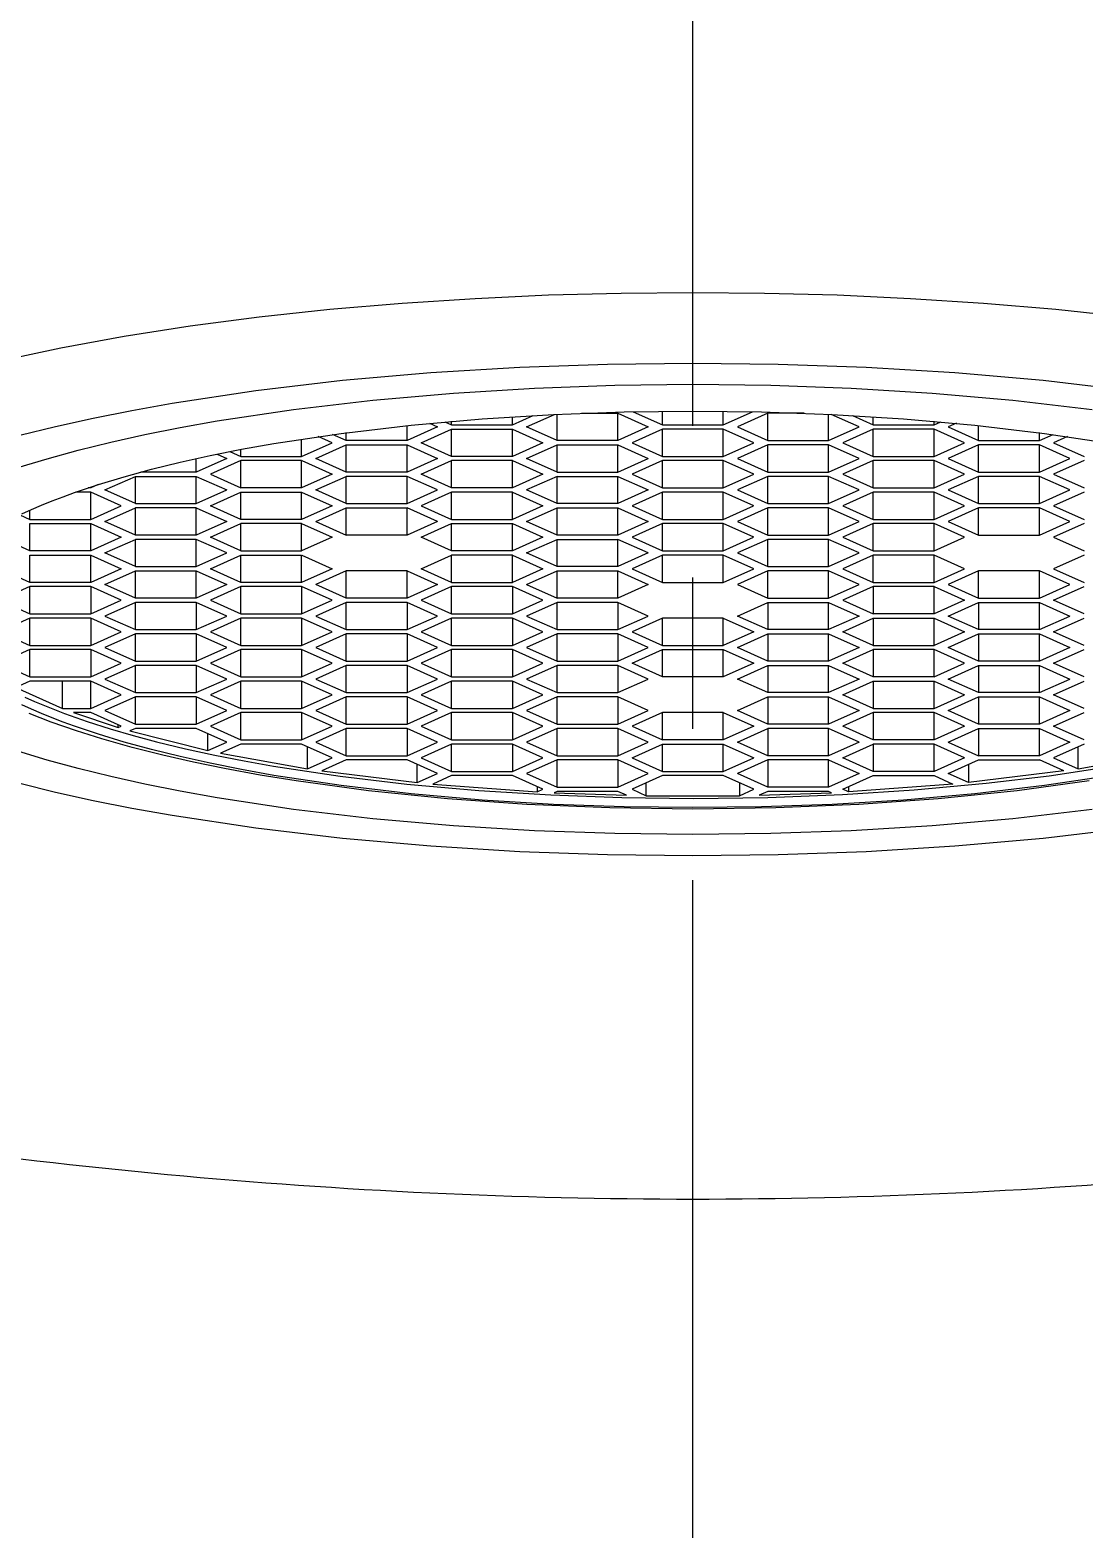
# Model space of a CAD drawing. Extents: x 12427 to 13021, y -5816 to -5396.
# Drawn here: x 12797.45 to 12809.63, y -5604.67 to -5587.35 of the extents above; entities that cross this region are included whole.
import ezdxf

# ---------------------------------------------------------------- set-up
doc = ezdxf.new("R2010")
doc.units = 0
doc.header["$LTSCALE"] = 7
doc.header["$MEASUREMENT"] = 0
doc.linetypes.add('CENTER', pattern=[2, 1.25, -0.25, 0.25, -0.25])
doc.layers.get('0').update_dxf_attribs({"color": 2, "linetype": 'CONTINUOUS'})
for name, color, linetype in [('CL', 1, 'CENTER'), ('Make2D 표시선', 7, 'CONTINUOUS'), ('Make2D 표시선 - Tangent', 7, 'CONTINUOUS')]:
    doc.layers.add(name, color=color, linetype=linetype)

msp = doc.modelspace()

# ---------------------------------------------------------------- linework, layer by layer
at = {"color": 2}
for p, q in [((12802.062, -5591.896), (12802.155, -5591.938)), ((12802.242, -5591.879), (12802.319, -5591.914)), ((12802.319, -5591.914), (12802.319, -5591.873)), ((12803.022, -5591.914), (12803.261, -5591.806)), ((12803.022, -5591.914), (12803.022, -5591.821)), ((12803.185, -5591.938), (12803.507, -5591.794)), ((12803.537, -5592.096), (12803.537, -5591.792)), ((12803.82, -5591.78), (12804.24, -5591.78)), ((12804.24, -5592.096), (12804.24, -5591.781)), ((12804.241, -5591.78), (12804.592, -5591.938)), ((12804.419, -5591.763), (12804.755, -5591.914)), ((12804.755, -5591.914), (12804.755, -5591.758)), ((12805.459, -5591.914), (12805.459, -5591.758)), ((12805.459, -5591.914), (12805.795, -5591.763)), ((12805.974, -5591.78), (12805.622, -5591.938)), ((12806.394, -5591.78), (12805.974, -5591.78)), ((12805.974, -5592.096), (12805.974, -5591.781)), ((12806.677, -5592.096), (12806.677, -5591.792)), ((12807.029, -5591.938), (12806.707, -5591.794)), ((12806.953, -5591.806), (12807.192, -5591.914)), ((12807.192, -5591.914), (12807.192, -5591.821)), ((12807.896, -5591.914), (12807.896, -5591.873)), ((12807.896, -5591.914), (12807.972, -5591.879)), ((12808.153, -5591.896), (12808.059, -5591.938)), ((12800.585, -5592.278), (12800.585, -5592.078)), ((12800.937, -5592.12), (12800.778, -5592.049)), ((12801.1, -5592.096), (12800.943, -5592.025)), ((12801.1, -5592.096), (12801.1, -5592.004)), ((12801.804, -5592.096), (12801.804, -5591.922)), ((12802.155, -5591.938), (12801.804, -5592.096)), ((12801.967, -5592.12), (12802.319, -5591.963)), ((12802.319, -5591.914), (12803.022, -5591.914)), ((12802.319, -5591.962), (12803.022, -5591.962)), ((12802.319, -5592.278), (12802.319, -5591.963)), ((12803.022, -5591.962), (12803.374, -5592.12)), ((12803.022, -5592.278), (12803.022, -5591.962)), ((12803.537, -5592.096), (12803.185, -5591.938)), ((12804.592, -5591.938), (12804.24, -5592.096)), ((12804.755, -5591.963), (12804.404, -5592.12)), ((12804.755, -5591.914), (12805.459, -5591.914)), ((12805.459, -5591.962), (12804.755, -5591.962)), ((12804.755, -5592.278), (12804.755, -5591.963)), ((12805.811, -5592.12), (12805.459, -5591.962)), ((12805.459, -5592.278), (12805.459, -5591.962)), ((12805.622, -5591.938), (12805.974, -5592.096)), ((12806.677, -5592.096), (12807.029, -5591.938)), ((12807.192, -5591.962), (12806.84, -5592.12)), ((12807.192, -5591.914), (12807.896, -5591.914)), ((12807.192, -5592.278), (12807.192, -5591.962)), ((12807.896, -5591.962), (12807.192, -5591.962)), ((12808.247, -5592.12), (12807.896, -5591.963)), ((12807.896, -5592.278), (12807.896, -5591.963)), ((12808.059, -5591.938), (12808.41, -5592.096)), ((12808.41, -5592.096), (12808.41, -5591.922)), ((12809.114, -5592.096), (12809.114, -5592.004)), ((12809.114, -5592.096), (12809.271, -5592.025)), ((12809.436, -5592.049), (12809.277, -5592.12)), ((12799.607, -5592.252), (12799.719, -5592.302)), ((12799.757, -5592.222), (12799.882, -5592.278)), ((12799.882, -5592.278), (12799.882, -5592.198)), ((12800.585, -5592.278), (12800.937, -5592.12)), ((12800.749, -5592.302), (12801.1, -5592.145)), ((12801.804, -5592.096), (12801.1, -5592.096)), ((12801.1, -5592.144), (12801.804, -5592.144)), ((12801.1, -5592.46), (12801.1, -5592.145)), ((12801.804, -5592.144), (12802.155, -5592.302)), ((12801.804, -5592.46), (12801.804, -5592.144)), ((12802.319, -5592.278), (12801.967, -5592.12)), ((12803.374, -5592.12), (12803.022, -5592.278)), ((12803.185, -5592.302), (12803.537, -5592.145)), ((12804.24, -5592.096), (12803.537, -5592.096)), ((12803.537, -5592.144), (12804.24, -5592.144)), ((12803.537, -5592.46), (12803.537, -5592.145)), ((12804.24, -5592.144), (12804.592, -5592.302)), ((12804.24, -5592.46), (12804.24, -5592.144)), ((12804.404, -5592.12), (12804.755, -5592.278)), ((12805.459, -5592.278), (12805.811, -5592.12)), ((12805.974, -5592.144), (12805.622, -5592.302)), ((12805.974, -5592.096), (12806.677, -5592.096)), ((12805.974, -5592.46), (12805.974, -5592.144)), ((12806.677, -5592.144), (12805.974, -5592.144)), ((12806.677, -5592.46), (12806.677, -5592.144)), ((12807.029, -5592.302), (12806.677, -5592.144)), ((12806.84, -5592.12), (12807.192, -5592.278)), ((12807.896, -5592.278), (12808.247, -5592.12)), ((12808.41, -5592.144), (12808.059, -5592.302)), ((12808.41, -5592.096), (12809.114, -5592.096)), ((12809.114, -5592.144), (12808.41, -5592.144)), ((12808.41, -5592.46), (12808.41, -5592.144)), ((12809.466, -5592.302), (12809.114, -5592.144)), ((12809.114, -5592.46), (12809.114, -5592.144)), ((12809.277, -5592.12), (12809.629, -5592.278)), ((12799.719, -5592.302), (12799.367, -5592.46)), ((12799.367, -5592.46), (12799.367, -5592.303)), ((12799.882, -5592.327), (12799.53, -5592.484)), ((12799.882, -5592.278), (12800.585, -5592.278)), ((12800.585, -5592.327), (12799.882, -5592.327)), ((12799.882, -5592.642), (12799.882, -5592.327)), ((12800.585, -5592.642), (12800.585, -5592.327)), ((12800.586, -5592.327), (12800.937, -5592.484)), ((12801.1, -5592.46), (12800.749, -5592.302)), ((12802.155, -5592.302), (12801.804, -5592.46)), ((12801.967, -5592.484), (12802.319, -5592.327)), ((12803.022, -5592.278), (12802.319, -5592.278)), ((12802.319, -5592.642), (12802.319, -5592.327)), ((12803.022, -5592.327), (12802.319, -5592.327)), ((12803.022, -5592.327), (12803.374, -5592.484)), ((12803.022, -5592.642), (12803.022, -5592.327)), ((12803.537, -5592.46), (12803.185, -5592.302)), ((12804.24, -5592.46), (12804.592, -5592.302)), ((12804.755, -5592.327), (12804.404, -5592.484)), ((12804.755, -5592.278), (12805.459, -5592.278)), ((12805.459, -5592.327), (12804.755, -5592.327)), ((12804.755, -5592.642), (12804.755, -5592.327)), ((12805.811, -5592.484), (12805.459, -5592.327)), ((12805.459, -5592.642), (12805.459, -5592.327)), ((12805.622, -5592.302), (12805.974, -5592.46)), ((12806.677, -5592.46), (12807.029, -5592.302)), ((12807.192, -5592.327), (12806.84, -5592.484)), ((12807.192, -5592.278), (12807.896, -5592.278)), ((12807.192, -5592.642), (12807.192, -5592.327)), ((12807.896, -5592.327), (12807.192, -5592.327)), ((12808.247, -5592.484), (12807.896, -5592.327)), ((12807.896, -5592.642), (12807.896, -5592.327)), ((12808.059, -5592.302), (12808.41, -5592.46)), ((12809.114, -5592.46), (12809.465, -5592.302)), ((12809.629, -5592.327), (12809.277, -5592.484)), ((12798.312, -5592.666), (12798.664, -5592.509)), ((12798.664, -5592.824), (12798.664, -5592.509)), ((12798.664, -5592.509), (12799.367, -5592.509)), ((12799.367, -5592.46), (12798.725, -5592.46)), ((12799.367, -5592.509), (12799.719, -5592.666)), ((12799.367, -5592.824), (12799.367, -5592.509)), ((12799.53, -5592.484), (12799.882, -5592.642)), ((12800.937, -5592.484), (12800.585, -5592.642)), ((12800.749, -5592.666), (12801.1, -5592.509)), ((12801.804, -5592.46), (12801.1, -5592.46)), ((12801.804, -5592.509), (12801.1, -5592.509)), ((12801.1, -5592.824), (12801.1, -5592.509)), ((12802.155, -5592.666), (12801.804, -5592.509)), ((12801.804, -5592.824), (12801.804, -5592.509)), ((12802.319, -5592.642), (12801.967, -5592.484)), ((12803.374, -5592.484), (12803.022, -5592.642)), ((12803.537, -5592.509), (12803.185, -5592.666)), ((12803.537, -5592.46), (12804.24, -5592.46)), ((12803.537, -5592.509), (12804.24, -5592.509)), ((12803.537, -5592.824), (12803.537, -5592.509)), ((12804.24, -5592.824), (12804.24, -5592.509)), ((12804.241, -5592.509), (12804.592, -5592.666)), ((12804.404, -5592.484), (12804.755, -5592.642)), ((12805.459, -5592.642), (12805.811, -5592.484)), ((12805.974, -5592.509), (12805.622, -5592.666)), ((12805.974, -5592.46), (12806.677, -5592.46)), ((12805.974, -5592.824), (12805.974, -5592.509)), ((12806.677, -5592.509), (12805.974, -5592.509)), ((12806.677, -5592.824), (12806.677, -5592.509)), ((12807.029, -5592.666), (12806.677, -5592.509)), ((12806.84, -5592.484), (12807.192, -5592.642)), ((12807.896, -5592.642), (12808.247, -5592.484)), ((12808.41, -5592.509), (12808.059, -5592.666)), ((12808.41, -5592.46), (12809.114, -5592.46)), ((12809.114, -5592.509), (12808.41, -5592.509)), ((12808.41, -5592.824), (12808.41, -5592.509)), ((12809.466, -5592.666), (12809.114, -5592.509)), ((12809.114, -5592.824), (12809.114, -5592.509)), ((12809.277, -5592.484), (12809.629, -5592.642)), ((12798.149, -5592.691), (12797.975, -5592.691)), ((12798.149, -5592.642), (12798.117, -5592.642)), ((12798.233, -5592.604), (12798.149, -5592.642)), ((12798.149, -5592.642), (12798.149, -5592.631)), ((12798.5, -5592.848), (12798.149, -5592.691)), ((12798.149, -5593.006), (12798.149, -5592.691)), ((12798.664, -5592.824), (12798.312, -5592.666)), ((12799.367, -5592.824), (12799.719, -5592.666)), ((12799.53, -5592.848), (12799.882, -5592.691)), ((12800.585, -5592.642), (12799.882, -5592.642)), ((12799.882, -5592.691), (12800.585, -5592.691)), ((12799.882, -5593.006), (12799.882, -5592.691)), ((12800.585, -5592.691), (12800.937, -5592.848)), ((12800.585, -5593.006), (12800.585, -5592.691)), ((12801.1, -5592.824), (12800.749, -5592.666)), ((12801.804, -5592.824), (12802.155, -5592.666)), ((12802.319, -5592.691), (12801.967, -5592.848)), ((12803.022, -5592.642), (12802.319, -5592.642)), ((12802.319, -5593.006), (12802.319, -5592.691)), ((12803.022, -5592.691), (12802.319, -5592.691)), ((12803.022, -5592.691), (12803.374, -5592.848)), ((12803.022, -5593.006), (12803.022, -5592.691)), ((12803.537, -5592.824), (12803.185, -5592.666)), ((12804.592, -5592.666), (12804.24, -5592.824)), ((12804.755, -5592.691), (12804.404, -5592.848)), ((12804.755, -5592.642), (12805.459, -5592.642)), ((12805.459, -5592.691), (12804.755, -5592.691)), ((12804.755, -5593.006), (12804.755, -5592.691)), ((12805.811, -5592.848), (12805.459, -5592.691)), ((12805.459, -5593.006), (12805.459, -5592.691)), ((12805.622, -5592.666), (12805.974, -5592.824)), ((12806.677, -5592.824), (12807.029, -5592.666)), ((12807.192, -5592.691), (12806.84, -5592.848)), ((12807.192, -5592.642), (12807.896, -5592.642)), ((12807.192, -5593.006), (12807.192, -5592.691)), ((12807.896, -5592.691), (12807.192, -5592.691)), ((12808.247, -5592.848), (12807.896, -5592.691)), ((12807.896, -5593.006), (12807.896, -5592.691)), ((12808.059, -5592.666), (12808.41, -5592.824)), ((12809.114, -5592.824), (12809.465, -5592.666)), ((12809.629, -5592.691), (12809.277, -5592.848)), ((12797.445, -5593.006), (12797.445, -5592.9)), ((12798.149, -5593.006), (12798.5, -5592.848)), ((12798.312, -5593.03), (12798.663, -5592.873)), ((12798.664, -5592.824), (12799.367, -5592.824)), ((12798.664, -5593.188), (12798.664, -5592.873)), ((12799.367, -5592.873), (12798.664, -5592.873)), ((12799.367, -5592.873), (12799.719, -5593.03)), ((12799.367, -5593.188), (12799.367, -5592.873)), ((12799.882, -5593.006), (12799.53, -5592.848)), ((12800.937, -5592.848), (12800.585, -5593.006)), ((12800.749, -5593.03), (12801.1, -5592.873)), ((12801.1, -5592.824), (12801.804, -5592.824)), ((12801.1, -5592.873), (12801.804, -5592.873)), ((12801.1, -5593.188), (12801.1, -5592.873)), ((12802.155, -5593.03), (12801.804, -5592.873)), ((12801.804, -5593.188), (12801.804, -5592.873)), ((12801.967, -5592.848), (12802.319, -5593.006)), ((12803.374, -5592.848), (12803.022, -5593.006)), ((12803.185, -5593.03), (12803.537, -5592.873)), ((12804.24, -5592.824), (12803.537, -5592.824)), ((12803.537, -5592.873), (12804.24, -5592.873)), ((12803.537, -5593.188), (12803.537, -5592.873)), ((12804.24, -5592.873), (12804.592, -5593.03)), ((12804.24, -5593.188), (12804.24, -5592.873)), ((12804.404, -5592.848), (12804.755, -5593.006)), ((12805.459, -5593.006), (12805.81, -5592.848)), ((12805.974, -5592.873), (12805.622, -5593.03)), ((12805.974, -5592.824), (12806.677, -5592.824)), ((12805.974, -5593.188), (12805.974, -5592.873)), ((12806.677, -5592.873), (12805.974, -5592.873)), ((12806.677, -5593.188), (12806.677, -5592.873)), ((12807.029, -5593.03), (12806.677, -5592.873)), ((12806.84, -5592.848), (12807.192, -5593.006)), ((12807.896, -5593.006), (12808.247, -5592.848)), ((12808.41, -5592.873), (12808.059, -5593.03)), ((12808.41, -5592.824), (12809.114, -5592.824)), ((12809.114, -5592.873), (12808.41, -5592.873)), ((12808.41, -5593.188), (12808.41, -5592.873)), ((12809.466, -5593.03), (12809.114, -5592.873)), ((12809.114, -5593.188), (12809.114, -5592.873)), ((12809.277, -5592.848), (12809.629, -5593.006)), ((12797.329, -5592.954), (12797.445, -5593.006)), ((12797.445, -5593.006), (12798.149, -5593.006)), ((12797.445, -5593.055), (12798.149, -5593.055)), ((12797.445, -5593.37), (12797.445, -5593.055)), ((12798.149, -5593.055), (12798.5, -5593.212)), ((12798.149, -5593.37), (12798.149, -5593.055)), ((12798.664, -5593.188), (12798.312, -5593.03)), ((12799.719, -5593.03), (12799.367, -5593.188)), ((12799.53, -5593.212), (12799.882, -5593.055)), ((12800.585, -5593.006), (12799.882, -5593.006)), ((12800.585, -5593.055), (12799.882, -5593.055)), ((12799.882, -5593.37), (12799.882, -5593.055)), ((12800.585, -5593.055), (12800.937, -5593.212)), ((12800.585, -5593.37), (12800.585, -5593.055)), ((12800.749, -5593.03), (12801.1, -5593.188)), ((12802.155, -5593.03), (12801.804, -5593.188)), ((12801.967, -5593.212), (12802.319, -5593.055)), ((12802.319, -5593.006), (12803.022, -5593.006)), ((12802.319, -5593.37), (12802.319, -5593.055)), ((12802.319, -5593.055), (12803.022, -5593.055)), ((12803.022, -5593.055), (12803.374, -5593.212)), ((12803.022, -5593.37), (12803.022, -5593.055)), ((12803.537, -5593.188), (12803.185, -5593.03)), ((12804.592, -5593.03), (12804.24, -5593.188)), ((12804.755, -5593.055), (12804.404, -5593.212)), ((12804.755, -5593.006), (12805.459, -5593.006)), ((12805.459, -5593.055), (12804.755, -5593.055)), ((12804.755, -5593.37), (12804.755, -5593.055)), ((12805.811, -5593.212), (12805.459, -5593.055)), ((12805.459, -5593.37), (12805.459, -5593.055)), ((12805.622, -5593.03), (12805.974, -5593.188)), ((12806.677, -5593.188), (12807.029, -5593.03)), ((12807.192, -5593.055), (12806.84, -5593.212)), ((12807.192, -5593.006), (12807.896, -5593.006)), ((12807.192, -5593.37), (12807.192, -5593.055)), ((12807.896, -5593.055), (12807.192, -5593.055)), ((12808.247, -5593.212), (12807.896, -5593.055)), ((12807.896, -5593.37), (12807.896, -5593.055)), ((12808.059, -5593.03), (12808.41, -5593.188)), ((12809.114, -5593.188), (12809.465, -5593.03)), ((12809.629, -5593.055), (12809.277, -5593.212)), ((12797.445, -5593.37), (12797.094, -5593.212)), ((12798.5, -5593.212), (12798.149, -5593.37)), ((12798.312, -5593.394), (12798.663, -5593.237)), ((12799.367, -5593.188), (12798.664, -5593.188)), ((12798.664, -5593.552), (12798.664, -5593.237)), ((12799.367, -5593.237), (12798.664, -5593.237)), ((12799.719, -5593.394), (12799.367, -5593.237)), ((12799.367, -5593.552), (12799.367, -5593.237)), ((12799.882, -5593.37), (12799.53, -5593.212)), ((12800.937, -5593.212), (12800.585, -5593.37)), ((12801.804, -5593.188), (12801.1, -5593.188)), ((12802.319, -5593.37), (12801.967, -5593.212)), ((12803.374, -5593.212), (12803.022, -5593.37)), ((12803.185, -5593.394), (12803.537, -5593.237)), ((12804.24, -5593.188), (12803.537, -5593.188)), ((12803.537, -5593.237), (12804.24, -5593.237)), ((12803.537, -5593.552), (12803.537, -5593.237)), ((12804.24, -5593.552), (12804.24, -5593.237)), ((12804.592, -5593.394), (12804.241, -5593.237)), ((12804.404, -5593.212), (12804.755, -5593.37)), ((12805.459, -5593.37), (12805.81, -5593.212)), ((12805.974, -5593.237), (12805.622, -5593.394)), ((12805.974, -5593.188), (12806.677, -5593.188)), ((12805.974, -5593.552), (12805.974, -5593.237)), ((12806.677, -5593.237), (12805.974, -5593.237)), ((12806.677, -5593.552), (12806.677, -5593.237)), ((12807.029, -5593.394), (12806.677, -5593.237)), ((12806.841, -5593.212), (12807.192, -5593.37)), ((12807.896, -5593.37), (12808.247, -5593.212)), ((12808.41, -5593.188), (12809.114, -5593.188)), ((12809.277, -5593.212), (12809.629, -5593.37)), ((12798.149, -5593.37), (12797.445, -5593.37)), ((12797.445, -5593.419), (12798.149, -5593.419)), ((12797.445, -5593.734), (12797.445, -5593.419)), ((12798.149, -5593.419), (12798.5, -5593.576)), ((12798.149, -5593.734), (12798.149, -5593.419)), ((12798.664, -5593.552), (12798.312, -5593.394)), ((12799.367, -5593.552), (12799.719, -5593.394)), ((12799.53, -5593.576), (12799.882, -5593.419)), ((12799.882, -5593.37), (12800.585, -5593.37)), ((12799.882, -5593.419), (12800.585, -5593.419)), ((12799.882, -5593.734), (12799.882, -5593.419)), ((12800.585, -5593.734), (12800.585, -5593.419)), ((12800.586, -5593.419), (12800.937, -5593.576)), ((12801.967, -5593.576), (12802.319, -5593.419)), ((12803.022, -5593.37), (12802.319, -5593.37)), ((12802.319, -5593.734), (12802.319, -5593.419)), ((12803.022, -5593.419), (12802.319, -5593.419)), ((12803.022, -5593.419), (12803.374, -5593.576)), ((12803.022, -5593.734), (12803.022, -5593.419)), ((12803.537, -5593.552), (12803.185, -5593.394)), ((12804.592, -5593.394), (12804.24, -5593.552)), ((12804.755, -5593.419), (12804.404, -5593.576)), ((12804.755, -5593.37), (12805.459, -5593.37)), ((12805.459, -5593.419), (12804.755, -5593.419)), ((12804.755, -5593.734), (12804.755, -5593.419)), ((12805.811, -5593.576), (12805.459, -5593.419)), ((12805.459, -5593.734), (12805.459, -5593.419)), ((12805.622, -5593.394), (12805.974, -5593.552)), ((12806.677, -5593.552), (12807.029, -5593.394)), ((12807.192, -5593.419), (12806.84, -5593.576)), ((12807.192, -5593.37), (12807.896, -5593.37)), ((12807.192, -5593.734), (12807.192, -5593.419)), ((12807.896, -5593.419), (12807.192, -5593.419)), ((12808.247, -5593.576), (12807.896, -5593.419)), ((12807.896, -5593.734), (12807.896, -5593.419)), ((12809.629, -5593.419), (12809.277, -5593.576)), ((12797.445, -5593.734), (12797.094, -5593.576)), ((12798.5, -5593.577), (12798.149, -5593.734)), ((12798.312, -5593.759), (12798.663, -5593.601)), ((12798.664, -5593.552), (12799.367, -5593.552)), ((12798.664, -5593.916), (12798.664, -5593.601)), ((12798.664, -5593.601), (12799.367, -5593.601)), ((12799.367, -5593.601), (12799.719, -5593.759)), ((12799.367, -5593.916), (12799.367, -5593.601)), ((12799.882, -5593.734), (12799.53, -5593.576)), ((12800.937, -5593.577), (12800.585, -5593.734)), ((12801.1, -5593.601), (12800.749, -5593.759)), ((12801.804, -5593.601), (12801.1, -5593.601)), ((12801.1, -5593.916), (12801.1, -5593.601)), ((12801.804, -5593.601), (12802.155, -5593.759)), ((12801.804, -5593.916), (12801.804, -5593.601)), ((12802.319, -5593.734), (12801.967, -5593.576)), ((12803.374, -5593.576), (12803.022, -5593.734)), ((12803.185, -5593.759), (12803.537, -5593.601)), ((12804.24, -5593.552), (12803.537, -5593.552)), ((12803.537, -5593.601), (12804.24, -5593.601)), ((12803.537, -5593.916), (12803.537, -5593.601)), ((12804.24, -5593.601), (12804.592, -5593.759)), ((12804.24, -5593.916), (12804.24, -5593.601)), ((12804.404, -5593.576), (12804.755, -5593.734)), ((12805.459, -5593.734), (12805.811, -5593.576)), ((12805.974, -5593.601), (12805.622, -5593.759)), ((12805.974, -5593.552), (12806.677, -5593.552)), ((12805.974, -5593.916), (12805.974, -5593.601)), ((12806.677, -5593.601), (12805.974, -5593.601)), ((12806.677, -5593.916), (12806.677, -5593.601)), ((12807.029, -5593.759), (12806.677, -5593.601)), ((12806.841, -5593.577), (12807.192, -5593.734)), ((12807.896, -5593.734), (12808.247, -5593.576)), ((12808.41, -5593.601), (12808.059, -5593.759)), ((12809.114, -5593.601), (12808.41, -5593.601)), ((12808.41, -5593.916), (12808.41, -5593.601)), ((12809.466, -5593.759), (12809.114, -5593.601)), ((12809.114, -5593.916), (12809.114, -5593.601)), ((12809.277, -5593.577), (12809.629, -5593.734)), ((12797.445, -5593.783), (12797.094, -5593.941)), ((12798.149, -5593.734), (12797.445, -5593.734)), ((12797.445, -5594.098), (12797.445, -5593.783)), ((12798.149, -5593.783), (12797.445, -5593.783)), ((12798.149, -5593.783), (12798.149, -5594.098)), ((12798.5, -5593.941), (12798.149, -5593.783)), ((12798.664, -5593.916), (12798.312, -5593.759)), ((12799.719, -5593.759), (12799.367, -5593.916)), ((12799.882, -5593.783), (12799.53, -5593.941)), ((12800.585, -5593.734), (12799.882, -5593.734)), ((12799.882, -5594.098), (12799.882, -5593.783)), ((12800.585, -5593.783), (12799.882, -5593.783)), ((12800.585, -5593.783), (12800.585, -5594.098)), ((12800.937, -5593.941), (12800.585, -5593.783)), ((12801.1, -5593.916), (12800.749, -5593.759)), ((12802.155, -5593.759), (12801.804, -5593.916)), ((12802.319, -5593.783), (12801.967, -5593.941)), ((12802.319, -5593.734), (12803.022, -5593.734)), ((12802.319, -5594.098), (12802.319, -5593.783)), ((12803.022, -5593.783), (12802.319, -5593.783)), ((12803.022, -5593.783), (12803.022, -5594.098)), ((12803.374, -5593.941), (12803.022, -5593.783)), ((12803.185, -5593.759), (12803.537, -5593.916)), ((12804.592, -5593.759), (12804.24, -5593.916)), ((12804.755, -5593.734), (12805.459, -5593.734)), ((12805.622, -5593.759), (12805.974, -5593.916)), ((12806.677, -5593.916), (12807.029, -5593.759)), ((12807.192, -5593.783), (12806.84, -5593.941)), ((12807.192, -5593.734), (12807.896, -5593.734)), ((12807.192, -5593.783), (12807.192, -5594.098)), ((12807.896, -5593.783), (12807.192, -5593.783)), ((12807.896, -5594.098), (12807.896, -5593.783)), ((12807.896, -5593.783), (12808.247, -5593.941)), ((12808.059, -5593.759), (12808.41, -5593.916)), ((12809.114, -5593.916), (12809.466, -5593.759)), ((12809.277, -5593.941), (12809.629, -5593.783)), ((12797.094, -5593.941), (12797.445, -5594.098)), ((12798.149, -5594.098), (12798.5, -5593.941)), ((12798.664, -5593.965), (12798.312, -5594.123)), ((12799.367, -5593.916), (12798.664, -5593.916)), ((12798.664, -5594.28), (12798.664, -5593.965)), ((12799.367, -5593.965), (12798.664, -5593.965)), ((12799.719, -5594.123), (12799.367, -5593.965)), ((12799.367, -5593.965), (12799.367, -5594.28)), ((12799.53, -5593.941), (12799.882, -5594.098)), ((12800.585, -5594.098), (12800.937, -5593.941)), ((12801.1, -5593.965), (12800.749, -5594.123)), ((12801.804, -5593.916), (12801.1, -5593.916)), ((12801.1, -5594.28), (12801.1, -5593.965)), ((12801.804, -5593.965), (12801.1, -5593.965)), ((12802.155, -5594.123), (12801.804, -5593.965)), ((12801.804, -5593.965), (12801.804, -5594.28)), ((12801.967, -5593.941), (12802.319, -5594.098)), ((12803.022, -5594.098), (12803.374, -5593.941)), ((12803.537, -5593.965), (12803.185, -5594.123)), ((12804.24, -5593.916), (12803.537, -5593.916)), ((12803.537, -5594.28), (12803.537, -5593.965)), ((12804.24, -5593.965), (12803.537, -5593.965)), ((12804.592, -5594.123), (12804.24, -5593.965)), ((12804.24, -5593.965), (12804.24, -5594.28)), ((12805.622, -5594.123), (12805.974, -5593.965)), ((12805.974, -5593.916), (12806.677, -5593.916)), ((12805.974, -5593.965), (12805.974, -5594.28)), ((12805.974, -5593.965), (12806.677, -5593.965)), ((12806.677, -5594.28), (12806.677, -5593.965)), ((12806.677, -5593.965), (12807.029, -5594.123)), ((12806.841, -5593.941), (12807.192, -5594.098)), ((12808.247, -5593.941), (12807.896, -5594.098)), ((12808.059, -5594.123), (12808.41, -5593.965)), ((12808.41, -5593.916), (12809.114, -5593.916)), ((12808.41, -5593.965), (12808.41, -5594.28)), ((12808.41, -5593.965), (12809.114, -5593.965)), ((12809.114, -5593.965), (12809.466, -5594.123)), ((12809.114, -5594.28), (12809.114, -5593.965)), ((12809.629, -5594.098), (12809.277, -5593.941)), ((12797.445, -5594.147), (12797.094, -5594.305)), ((12797.445, -5594.098), (12798.149, -5594.098)), ((12798.149, -5594.147), (12797.445, -5594.147)), ((12797.445, -5594.462), (12797.445, -5594.147)), ((12798.5, -5594.305), (12798.149, -5594.147)), ((12798.149, -5594.147), (12798.149, -5594.462)), ((12798.312, -5594.123), (12798.664, -5594.28)), ((12799.367, -5594.28), (12799.719, -5594.123)), ((12799.882, -5594.147), (12799.53, -5594.305)), ((12799.882, -5594.098), (12800.585, -5594.098)), ((12800.585, -5594.147), (12799.882, -5594.147)), ((12799.882, -5594.462), (12799.882, -5594.147)), ((12800.937, -5594.305), (12800.585, -5594.147)), ((12800.585, -5594.147), (12800.585, -5594.462)), ((12800.749, -5594.123), (12801.1, -5594.28)), ((12801.804, -5594.28), (12802.155, -5594.123)), ((12802.319, -5594.147), (12801.967, -5594.305)), ((12802.319, -5594.098), (12803.022, -5594.098)), ((12802.319, -5594.462), (12802.319, -5594.147)), ((12803.022, -5594.147), (12802.319, -5594.147)), ((12803.374, -5594.305), (12803.022, -5594.147)), ((12803.022, -5594.147), (12803.022, -5594.462)), ((12803.185, -5594.123), (12803.537, -5594.28)), ((12804.24, -5594.28), (12804.592, -5594.123)), ((12804.755, -5594.147), (12804.404, -5594.305)), ((12805.459, -5594.147), (12804.755, -5594.147)), ((12804.755, -5594.462), (12804.755, -5594.147)), ((12805.459, -5594.147), (12805.811, -5594.305)), ((12805.459, -5594.462), (12805.459, -5594.147)), ((12805.974, -5594.28), (12805.622, -5594.123)), ((12807.029, -5594.123), (12806.677, -5594.28)), ((12806.84, -5594.305), (12807.192, -5594.147)), ((12807.896, -5594.098), (12807.192, -5594.098)), ((12807.192, -5594.147), (12807.192, -5594.462)), ((12807.192, -5594.147), (12807.896, -5594.147)), ((12807.896, -5594.147), (12808.247, -5594.305)), ((12807.896, -5594.462), (12807.896, -5594.147)), ((12808.41, -5594.28), (12808.059, -5594.123)), ((12809.114, -5594.28), (12809.466, -5594.123)), ((12809.277, -5594.305), (12809.629, -5594.147)), ((12797.094, -5594.305), (12797.445, -5594.462)), ((12798.149, -5594.462), (12798.5, -5594.305)), ((12798.664, -5594.329), (12798.312, -5594.487)), ((12798.664, -5594.28), (12799.367, -5594.28)), ((12798.664, -5594.644), (12798.664, -5594.329)), ((12799.367, -5594.329), (12798.664, -5594.329)), ((12799.719, -5594.487), (12799.367, -5594.329)), ((12799.367, -5594.329), (12799.367, -5594.644)), ((12799.53, -5594.305), (12799.882, -5594.462)), ((12800.585, -5594.462), (12800.937, -5594.305)), ((12801.1, -5594.329), (12800.749, -5594.487)), ((12801.1, -5594.28), (12801.804, -5594.28)), ((12801.804, -5594.329), (12801.1, -5594.329)), ((12801.1, -5594.644), (12801.1, -5594.329)), ((12802.155, -5594.487), (12801.804, -5594.329)), ((12801.804, -5594.329), (12801.804, -5594.644)), ((12801.967, -5594.305), (12802.319, -5594.462)), ((12803.022, -5594.462), (12803.374, -5594.305)), ((12803.537, -5594.329), (12803.185, -5594.487)), ((12803.537, -5594.28), (12804.24, -5594.28)), ((12804.24, -5594.329), (12803.537, -5594.329)), ((12803.537, -5594.644), (12803.537, -5594.329)), ((12804.592, -5594.487), (12804.24, -5594.329)), ((12804.24, -5594.329), (12804.24, -5594.644)), ((12804.404, -5594.305), (12804.755, -5594.462)), ((12805.811, -5594.305), (12805.459, -5594.462)), ((12805.622, -5594.487), (12805.974, -5594.329)), ((12806.677, -5594.28), (12805.974, -5594.28)), ((12805.974, -5594.329), (12805.974, -5594.644)), ((12805.974, -5594.329), (12806.677, -5594.329)), ((12806.677, -5594.644), (12806.677, -5594.329)), ((12806.677, -5594.329), (12807.029, -5594.487)), ((12807.192, -5594.462), (12806.84, -5594.305)), ((12808.247, -5594.305), (12807.896, -5594.462)), ((12808.059, -5594.487), (12808.41, -5594.329)), ((12809.114, -5594.28), (12808.41, -5594.28)), ((12808.41, -5594.329), (12809.114, -5594.329)), ((12808.41, -5594.329), (12808.41, -5594.644)), ((12809.114, -5594.329), (12809.466, -5594.487)), ((12809.114, -5594.644), (12809.114, -5594.329)), ((12809.629, -5594.462), (12809.277, -5594.305)), ((12797.445, -5594.462), (12798.149, -5594.462)), ((12798.312, -5594.487), (12798.664, -5594.644)), ((12799.367, -5594.644), (12799.719, -5594.487)), ((12799.882, -5594.462), (12800.585, -5594.462)), ((12800.749, -5594.487), (12801.1, -5594.644)), ((12801.804, -5594.644), (12802.155, -5594.487)), ((12802.319, -5594.462), (12803.022, -5594.462)), ((12803.185, -5594.487), (12803.537, -5594.644)), ((12804.24, -5594.644), (12804.592, -5594.487)), ((12804.755, -5594.462), (12805.459, -5594.462)), ((12805.974, -5594.644), (12805.622, -5594.487)), ((12807.029, -5594.487), (12806.677, -5594.644)), ((12807.192, -5594.462), (12807.896, -5594.462)), ((12808.41, -5594.644), (12808.059, -5594.487)), ((12809.466, -5594.487), (12809.114, -5594.644)), ((12797.445, -5594.511), (12797.094, -5594.669)), ((12797.094, -5594.669), (12797.445, -5594.826)), ((12798.149, -5594.511), (12797.445, -5594.511)), ((12797.445, -5594.826), (12797.445, -5594.511)), ((12798.5, -5594.669), (12798.149, -5594.511)), ((12798.149, -5594.511), (12798.149, -5594.826)), ((12798.149, -5594.826), (12798.5, -5594.669)), ((12798.664, -5594.644), (12799.367, -5594.644)), ((12799.882, -5594.511), (12799.53, -5594.669)), ((12799.53, -5594.669), (12799.882, -5594.826)), ((12800.585, -5594.511), (12799.882, -5594.511)), ((12799.882, -5594.826), (12799.882, -5594.511)), ((12800.937, -5594.669), (12800.585, -5594.511)), ((12800.585, -5594.511), (12800.585, -5594.826)), ((12800.585, -5594.826), (12800.937, -5594.669)), ((12801.1, -5594.644), (12801.804, -5594.644)), ((12802.319, -5594.511), (12801.967, -5594.669)), ((12801.967, -5594.669), (12802.319, -5594.826)), ((12802.319, -5594.826), (12802.319, -5594.511)), ((12803.022, -5594.511), (12802.319, -5594.511)), ((12803.374, -5594.669), (12803.022, -5594.511)), ((12803.022, -5594.511), (12803.022, -5594.826)), ((12803.022, -5594.826), (12803.374, -5594.669)), ((12803.537, -5594.644), (12804.24, -5594.644)), ((12804.404, -5594.669), (12804.755, -5594.511)), ((12804.755, -5594.826), (12804.404, -5594.669)), ((12804.755, -5594.511), (12805.459, -5594.511)), ((12804.755, -5594.826), (12804.755, -5594.511)), ((12805.459, -5594.511), (12805.811, -5594.669)), ((12805.459, -5594.826), (12805.459, -5594.511)), ((12805.811, -5594.669), (12805.459, -5594.826)), ((12806.677, -5594.644), (12805.974, -5594.644)), ((12806.84, -5594.669), (12807.192, -5594.511)), ((12807.192, -5594.826), (12806.841, -5594.669)), ((12807.192, -5594.511), (12807.192, -5594.826)), ((12807.896, -5594.511), (12807.192, -5594.511)), ((12808.247, -5594.669), (12807.896, -5594.511)), ((12807.896, -5594.826), (12807.896, -5594.511)), ((12807.896, -5594.826), (12808.247, -5594.669)), ((12809.114, -5594.644), (12808.41, -5594.644)), ((12809.277, -5594.669), (12809.629, -5594.511)), ((12809.629, -5594.826), (12809.277, -5594.669)), ((12797.445, -5594.826), (12798.149, -5594.826)), ((12798.664, -5594.693), (12798.312, -5594.851)), ((12798.312, -5594.851), (12798.664, -5595.008)), ((12798.664, -5595.008), (12798.664, -5594.693)), ((12799.367, -5594.693), (12798.664, -5594.693)), ((12799.719, -5594.851), (12799.367, -5594.693)), ((12799.367, -5594.693), (12799.367, -5595.008)), ((12799.367, -5595.008), (12799.719, -5594.851)), ((12799.882, -5594.826), (12800.585, -5594.826)), ((12801.1, -5594.693), (12800.749, -5594.851)), ((12800.749, -5594.851), (12801.1, -5595.008)), ((12801.804, -5594.693), (12801.1, -5594.693)), ((12801.1, -5595.008), (12801.1, -5594.693)), ((12802.155, -5594.851), (12801.804, -5594.693)), ((12801.804, -5594.693), (12801.804, -5595.008)), ((12801.804, -5595.008), (12802.155, -5594.851)), ((12802.319, -5594.826), (12803.022, -5594.826)), ((12803.537, -5594.693), (12803.185, -5594.851)), ((12803.185, -5594.851), (12803.537, -5595.008)), ((12804.24, -5594.693), (12803.537, -5594.693)), ((12803.537, -5595.008), (12803.537, -5594.693)), ((12804.592, -5594.851), (12804.24, -5594.693)), ((12804.24, -5594.693), (12804.24, -5595.008)), ((12804.24, -5595.008), (12804.592, -5594.851)), ((12805.459, -5594.826), (12804.755, -5594.826)), ((12805.622, -5594.851), (12805.974, -5594.693)), ((12805.974, -5595.008), (12805.622, -5594.851)), ((12805.974, -5594.693), (12805.974, -5595.008)), ((12805.974, -5594.693), (12806.677, -5594.693)), ((12806.677, -5595.008), (12806.677, -5594.693)), ((12806.677, -5594.693), (12807.029, -5594.851)), ((12807.029, -5594.851), (12806.677, -5595.008)), ((12807.896, -5594.826), (12807.192, -5594.826)), ((12808.059, -5594.851), (12808.41, -5594.693)), ((12808.41, -5595.008), (12808.059, -5594.851)), ((12808.41, -5594.693), (12809.114, -5594.693)), ((12808.41, -5594.693), (12808.41, -5595.008)), ((12809.114, -5594.693), (12809.466, -5594.851)), ((12809.114, -5595.008), (12809.114, -5594.693)), ((12809.114, -5595.008), (12809.466, -5594.851)), ((12797.445, -5594.875), (12797.281, -5594.949)), ((12797.281, -5594.949), (12797.82, -5595.191)), ((12798.149, -5594.875), (12797.445, -5594.875)), ((12797.82, -5595.191), (12797.82, -5594.875)), ((12798.5, -5595.033), (12798.149, -5594.875)), ((12798.149, -5595.191), (12798.149, -5594.875)), ((12798.664, -5595.008), (12799.367, -5595.008)), ((12799.882, -5594.875), (12799.53, -5595.033)), ((12800.585, -5594.875), (12799.882, -5594.875)), ((12799.882, -5595.191), (12799.882, -5594.875)), ((12800.937, -5595.033), (12800.585, -5594.875)), ((12800.585, -5594.875), (12800.585, -5595.191)), ((12801.1, -5595.008), (12801.804, -5595.008)), ((12802.319, -5594.875), (12801.967, -5595.033)), ((12802.319, -5595.191), (12802.319, -5594.875)), ((12803.022, -5594.875), (12802.319, -5594.875)), ((12803.374, -5595.033), (12803.022, -5594.875)), ((12803.022, -5594.875), (12803.022, -5595.191)), ((12803.537, -5595.008), (12804.24, -5595.008)), ((12806.677, -5595.008), (12805.974, -5595.008)), ((12806.84, -5595.033), (12807.192, -5594.875)), ((12807.192, -5594.875), (12807.192, -5595.191)), ((12807.192, -5594.875), (12807.896, -5594.875)), ((12807.896, -5594.875), (12808.247, -5595.033)), ((12807.896, -5595.191), (12807.896, -5594.875)), ((12809.114, -5595.008), (12808.41, -5595.008)), ((12809.277, -5595.033), (12809.629, -5594.875)), ((12797.82, -5595.191), (12798.149, -5595.191)), ((12798.149, -5595.191), (12798.5, -5595.033)), ((12798.664, -5595.057), (12798.312, -5595.215)), ((12798.664, -5595.373), (12798.664, -5595.057)), ((12799.367, -5595.057), (12798.664, -5595.057)), ((12799.719, -5595.215), (12799.367, -5595.057)), ((12799.367, -5595.057), (12799.367, -5595.373)), ((12799.53, -5595.033), (12799.882, -5595.191)), ((12799.882, -5595.191), (12800.585, -5595.191)), ((12800.585, -5595.191), (12800.937, -5595.033)), ((12801.1, -5595.057), (12800.749, -5595.215)), ((12801.804, -5595.057), (12801.1, -5595.057)), ((12801.1, -5595.373), (12801.1, -5595.057)), ((12802.155, -5595.215), (12801.804, -5595.057)), ((12801.804, -5595.057), (12801.804, -5595.373)), ((12801.967, -5595.033), (12802.319, -5595.191)), ((12802.319, -5595.191), (12803.022, -5595.191)), ((12803.022, -5595.191), (12803.374, -5595.033)), ((12803.537, -5595.057), (12803.185, -5595.215)), ((12804.24, -5595.057), (12803.537, -5595.057)), ((12803.537, -5595.373), (12803.537, -5595.057)), ((12804.592, -5595.215), (12804.24, -5595.057)), ((12804.24, -5595.057), (12804.24, -5595.373)), ((12805.622, -5595.215), (12805.974, -5595.057)), ((12805.974, -5595.057), (12805.974, -5595.373)), ((12805.974, -5595.057), (12806.677, -5595.057)), ((12806.677, -5595.373), (12806.677, -5595.057)), ((12806.677, -5595.057), (12807.029, -5595.215)), ((12807.192, -5595.191), (12806.84, -5595.033)), ((12807.192, -5595.191), (12807.896, -5595.191)), ((12807.896, -5595.191), (12808.247, -5595.033)), ((12808.059, -5595.215), (12808.41, -5595.057)), ((12808.41, -5595.057), (12809.114, -5595.057)), ((12808.41, -5595.057), (12808.41, -5595.373)), ((12809.114, -5595.057), (12809.466, -5595.215)), ((12809.114, -5595.373), (12809.114, -5595.057)), ((12809.629, -5595.191), (12809.277, -5595.033)), ((12798.149, -5595.239), (12797.948, -5595.239)), ((12797.948, -5595.239), (12798.466, -5595.412)), ((12798.5, -5595.397), (12798.149, -5595.239)), ((12798.312, -5595.215), (12798.664, -5595.373)), ((12798.664, -5595.373), (12799.367, -5595.373)), ((12799.367, -5595.373), (12799.719, -5595.215)), ((12799.882, -5595.239), (12799.53, -5595.397)), ((12799.882, -5595.555), (12799.882, -5595.239)), ((12800.585, -5595.239), (12799.882, -5595.239)), ((12800.585, -5595.239), (12800.585, -5595.555)), ((12800.937, -5595.397), (12800.585, -5595.239)), ((12800.749, -5595.215), (12801.1, -5595.373)), ((12801.1, -5595.373), (12801.804, -5595.373)), ((12801.804, -5595.373), (12802.155, -5595.215)), ((12802.319, -5595.239), (12801.967, -5595.397)), ((12802.319, -5595.555), (12802.319, -5595.239)), ((12803.022, -5595.239), (12802.319, -5595.239)), ((12803.022, -5595.239), (12803.022, -5595.555)), ((12803.374, -5595.397), (12803.022, -5595.239)), ((12803.185, -5595.215), (12803.537, -5595.373)), ((12803.537, -5595.373), (12804.24, -5595.373)), ((12804.24, -5595.373), (12804.592, -5595.215)), ((12804.755, -5595.239), (12804.404, -5595.397)), ((12804.755, -5595.555), (12804.755, -5595.239)), ((12805.459, -5595.239), (12804.755, -5595.239)), ((12805.459, -5595.555), (12805.459, -5595.239)), ((12805.459, -5595.239), (12805.811, -5595.397)), ((12805.974, -5595.373), (12805.622, -5595.215)), ((12806.677, -5595.373), (12805.974, -5595.373)), ((12807.029, -5595.215), (12806.677, -5595.373)), ((12807.192, -5595.239), (12806.84, -5595.397)), ((12807.192, -5595.239), (12807.192, -5595.555)), ((12807.896, -5595.239), (12807.192, -5595.239)), ((12807.896, -5595.555), (12807.896, -5595.239)), ((12808.247, -5595.397), (12807.896, -5595.239)), ((12808.41, -5595.373), (12808.059, -5595.215)), ((12809.114, -5595.373), (12808.41, -5595.373)), ((12809.466, -5595.215), (12809.114, -5595.373)), ((12809.277, -5595.397), (12809.629, -5595.239)), ((12798.466, -5595.412), (12798.466, -5595.382)), ((12798.466, -5595.412), (12798.5, -5595.397)), ((12798.664, -5595.421), (12798.598, -5595.451)), ((12798.598, -5595.451), (12799.501, -5595.677)), ((12799.367, -5595.421), (12798.664, -5595.421)), ((12799.719, -5595.579), (12799.367, -5595.421)), ((12799.501, -5595.677), (12799.501, -5595.481)), ((12799.53, -5595.397), (12799.882, -5595.555)), ((12800.585, -5595.555), (12800.937, -5595.397)), ((12801.1, -5595.421), (12800.749, -5595.579)), ((12801.1, -5595.737), (12801.1, -5595.421)), ((12801.804, -5595.421), (12801.1, -5595.421)), ((12802.155, -5595.579), (12801.804, -5595.421)), ((12801.804, -5595.421), (12801.804, -5595.737)), ((12801.967, -5595.397), (12802.319, -5595.555)), ((12803.022, -5595.555), (12803.374, -5595.397)), ((12803.537, -5595.421), (12803.185, -5595.579)), ((12803.537, -5595.737), (12803.537, -5595.421)), ((12804.24, -5595.421), (12803.537, -5595.421)), ((12804.592, -5595.579), (12804.24, -5595.421)), ((12804.24, -5595.421), (12804.24, -5595.737)), ((12804.404, -5595.397), (12804.755, -5595.555)), ((12805.811, -5595.397), (12805.459, -5595.555)), ((12805.622, -5595.579), (12805.974, -5595.421)), ((12805.974, -5595.421), (12805.974, -5595.737)), ((12806.677, -5595.421), (12805.974, -5595.421)), ((12806.677, -5595.737), (12806.677, -5595.421)), ((12807.029, -5595.579), (12806.677, -5595.421)), ((12807.192, -5595.555), (12806.84, -5595.397)), ((12808.247, -5595.397), (12807.896, -5595.555)), ((12808.059, -5595.579), (12808.41, -5595.421)), ((12808.41, -5595.421), (12808.41, -5595.737)), ((12808.41, -5595.421), (12809.114, -5595.421)), ((12809.114, -5595.421), (12809.466, -5595.579)), ((12809.114, -5595.737), (12809.114, -5595.421)), ((12809.629, -5595.555), (12809.277, -5595.397)), ((12799.501, -5595.677), (12799.719, -5595.579)), ((12799.882, -5595.603), (12799.649, -5595.708)), ((12799.649, -5595.708), (12800.654, -5595.888)), ((12799.882, -5595.555), (12800.585, -5595.555)), ((12800.585, -5595.603), (12799.882, -5595.603)), ((12800.937, -5595.761), (12800.585, -5595.603)), ((12800.654, -5595.888), (12800.654, -5595.634)), ((12800.749, -5595.579), (12801.1, -5595.737)), ((12801.804, -5595.737), (12802.155, -5595.579)), ((12802.319, -5595.603), (12801.967, -5595.761)), ((12802.319, -5595.555), (12803.022, -5595.555)), ((12802.319, -5595.919), (12802.319, -5595.603)), ((12803.022, -5595.603), (12802.319, -5595.603)), ((12803.374, -5595.761), (12803.022, -5595.603)), ((12803.022, -5595.603), (12803.022, -5595.919)), ((12803.185, -5595.579), (12803.537, -5595.737)), ((12804.24, -5595.737), (12804.592, -5595.579)), ((12804.404, -5595.761), (12804.755, -5595.603)), ((12805.459, -5595.555), (12804.755, -5595.555)), ((12804.755, -5595.603), (12805.459, -5595.603)), ((12804.755, -5595.919), (12804.755, -5595.603)), ((12805.459, -5595.603), (12805.811, -5595.761)), ((12805.459, -5595.919), (12805.459, -5595.603)), ((12805.974, -5595.737), (12805.622, -5595.579)), ((12807.029, -5595.579), (12806.677, -5595.737)), ((12806.84, -5595.761), (12807.192, -5595.603)), ((12807.896, -5595.555), (12807.192, -5595.555)), ((12807.192, -5595.603), (12807.192, -5595.919)), ((12807.896, -5595.603), (12807.192, -5595.603)), ((12808.247, -5595.761), (12807.896, -5595.603)), ((12807.896, -5595.919), (12807.896, -5595.603)), ((12808.059, -5595.579), (12808.41, -5595.737)), ((12809.466, -5595.579), (12809.114, -5595.737)), ((12809.629, -5595.603), (12809.277, -5595.761)), ((12809.56, -5595.888), (12809.56, -5595.634)), ((12809.56, -5595.888), (12810.566, -5595.708)), ((12800.654, -5595.888), (12800.937, -5595.761)), ((12801.1, -5595.785), (12800.818, -5595.912)), ((12801.1, -5595.737), (12801.804, -5595.737)), ((12801.804, -5595.785), (12801.1, -5595.785)), ((12802.155, -5595.943), (12801.804, -5595.785)), ((12801.922, -5596.048), (12801.922, -5595.839)), ((12801.967, -5595.761), (12802.319, -5595.919)), ((12803.022, -5595.919), (12803.374, -5595.761)), ((12803.537, -5595.785), (12803.185, -5595.943)), ((12803.537, -5595.737), (12804.24, -5595.737)), ((12804.24, -5595.785), (12803.537, -5595.785)), ((12803.537, -5596.101), (12803.537, -5595.785)), ((12804.592, -5595.943), (12804.24, -5595.785)), ((12804.24, -5595.785), (12804.24, -5596.101)), ((12804.404, -5595.761), (12804.755, -5595.919)), ((12805.459, -5595.919), (12805.811, -5595.761)), ((12805.974, -5595.785), (12805.622, -5595.943)), ((12806.677, -5595.737), (12805.974, -5595.737)), ((12805.974, -5595.785), (12805.974, -5596.101)), ((12806.677, -5595.785), (12805.974, -5595.785)), ((12806.677, -5596.101), (12806.677, -5595.785)), ((12806.677, -5595.785), (12807.029, -5595.943)), ((12807.192, -5595.919), (12806.84, -5595.761)), ((12808.247, -5595.761), (12807.896, -5595.919)), ((12808.059, -5595.943), (12808.41, -5595.785)), ((12808.292, -5595.839), (12808.292, -5596.048)), ((12809.114, -5595.737), (12808.41, -5595.737)), ((12808.41, -5595.785), (12809.114, -5595.785)), ((12809.397, -5595.912), (12809.114, -5595.785)), ((12809.277, -5595.761), (12809.56, -5595.888)), ((12800.818, -5595.912), (12801.922, -5596.048)), ((12801.922, -5596.048), (12802.155, -5595.943)), ((12802.319, -5595.967), (12802.101, -5596.065)), ((12802.101, -5596.065), (12803.308, -5596.155)), ((12802.319, -5595.919), (12803.022, -5595.919)), ((12803.022, -5595.967), (12802.319, -5595.967)), ((12803.374, -5596.125), (12803.022, -5595.967)), ((12803.185, -5595.943), (12803.537, -5596.101)), ((12804.24, -5596.101), (12804.592, -5595.943)), ((12804.755, -5595.967), (12804.404, -5596.125)), ((12804.568, -5596.199), (12804.568, -5596.051)), ((12804.755, -5595.919), (12805.459, -5595.919)), ((12805.459, -5595.967), (12804.755, -5595.967)), ((12805.811, -5596.125), (12805.459, -5595.967)), ((12805.974, -5596.101), (12805.622, -5595.943)), ((12805.646, -5596.051), (12805.646, -5596.199)), ((12807.029, -5595.943), (12806.677, -5596.101)), ((12806.84, -5596.125), (12807.192, -5595.967)), ((12808.113, -5596.065), (12806.906, -5596.155)), ((12807.896, -5595.919), (12807.192, -5595.919)), ((12807.192, -5595.967), (12807.896, -5595.967)), ((12807.896, -5595.967), (12808.113, -5596.065)), ((12808.292, -5596.048), (12808.059, -5595.943)), ((12809.397, -5595.912), (12808.292, -5596.048)), ((12803.308, -5596.096), (12803.308, -5596.155)), ((12803.308, -5596.155), (12803.374, -5596.125)), ((12803.537, -5596.15), (12803.503, -5596.165)), ((12803.503, -5596.165), (12804.341, -5596.194)), ((12803.537, -5596.101), (12804.24, -5596.101)), ((12804.24, -5596.15), (12803.537, -5596.15)), ((12804.341, -5596.194), (12804.24, -5596.15)), ((12804.404, -5596.125), (12804.568, -5596.199)), ((12804.568, -5596.199), (12805.646, -5596.199)), ((12805.646, -5596.199), (12805.811, -5596.125)), ((12805.974, -5596.15), (12805.874, -5596.194)), ((12805.874, -5596.194), (12806.711, -5596.165)), ((12806.677, -5596.101), (12805.974, -5596.101)), ((12806.677, -5596.15), (12805.974, -5596.15)), ((12806.711, -5596.165), (12806.677, -5596.15)), ((12806.906, -5596.155), (12806.84, -5596.125)), ((12806.906, -5596.096), (12806.906, -5596.155))]:
    msp.add_line(p, q, dxfattribs=at)
at = {"layer": 'CL'}
msp.add_line((12805.107, -5787.927), (12805.107, -5521.466), dxfattribs=at)
at = {"layer": 'Make2D 표시선'}
for points in [[(12794.106, -5592.248), (12794.19, -5592.2), (12794.278, -5592.151), (12794.369, -5592.103), (12794.464, -5592.054), (12794.665, -5591.959), (12794.88, -5591.864), (12795.111, -5591.771), (12795.356, -5591.679), (12795.615, -5591.589), (12795.888, -5591.501), (12796.175, -5591.415), (12796.476, -5591.331), (12797.115, -5591.172), (12797.802, -5591.025), (12798.532, -5590.891), (12799.298, -5590.771), (12800.094, -5590.667), (12800.913, -5590.579), (12801.748, -5590.507), (12802.592, -5590.452), (12803.437, -5590.413), (12804.278, -5590.391), (12805.107, -5590.383)], [(12805.107, -5590.383), (12805.937, -5590.391), (12806.777, -5590.413), (12807.623, -5590.452), (12808.467, -5590.507), (12809.302, -5590.579), (12810.121, -5590.667), (12810.917, -5590.771), (12811.683, -5590.891), (12812.412, -5591.025), (12813.099, -5591.172), (12813.739, -5591.331), (12814.039, -5591.415), (12814.326, -5591.501), (12814.599, -5591.589), (12814.859, -5591.679), (12815.104, -5591.771), (12815.334, -5591.864), (12815.549, -5591.959), (12815.75, -5592.054), (12815.845, -5592.103), (12815.936, -5592.151), (12816.024, -5592.2), (12816.108, -5592.248)], [(12797.329, -5592.033), (12797.742, -5591.932), (12798.174, -5591.836), (12798.623, -5591.747), (12799.088, -5591.664), (12800.055, -5591.518), (12801.058, -5591.399), (12802.08, -5591.309), (12803.106, -5591.247), (12804.119, -5591.211), (12805.107, -5591.2)], [(12805.107, -5591.2), (12806.095, -5591.211), (12807.109, -5591.247), (12808.134, -5591.309), (12809.156, -5591.399), (12810.159, -5591.518)], [(12797.305, -5592.407), (12797.643, -5592.305), (12798.001, -5592.207), (12798.378, -5592.115), (12798.773, -5592.027), (12799.183, -5591.945), (12799.608, -5591.869), (12800.491, -5591.736), (12801.408, -5591.628), (12802.342, -5591.546), (12803.278, -5591.489), (12804.204, -5591.456), (12805.107, -5591.445)], [(12805.107, -5591.445), (12806.01, -5591.456), (12806.936, -5591.489), (12807.872, -5591.546), (12808.806, -5591.628), (12809.723, -5591.736)], [(12797.352, -5592.943), (12797.462, -5592.893), (12797.579, -5592.843), (12797.7, -5592.793), (12797.827, -5592.744), (12797.958, -5592.696), (12798.237, -5592.603), (12798.534, -5592.513), (12798.85, -5592.427), (12799.182, -5592.345), (12799.529, -5592.268), (12799.891, -5592.196), (12800.265, -5592.129), (12801.043, -5592.012), (12801.85, -5591.917), (12802.672, -5591.844), (12803.497, -5591.794), (12804.312, -5591.765), (12805.107, -5591.756)], [(12805.107, -5591.756), (12805.902, -5591.765), (12806.717, -5591.794), (12807.542, -5591.844), (12808.365, -5591.917), (12809.172, -5592.012), (12809.95, -5592.129)], [(12809.95, -5595.964), (12809.172, -5596.081), (12808.365, -5596.176), (12807.542, -5596.249), (12806.717, -5596.299), (12805.902, -5596.328), (12805.107, -5596.337), (12804.312, -5596.328), (12803.497, -5596.299), (12802.672, -5596.249), (12801.85, -5596.176), (12801.043, -5596.081), (12800.265, -5595.964), (12799.891, -5595.897), (12799.529, -5595.825), (12799.182, -5595.748), (12798.85, -5595.666), (12798.534, -5595.58), (12798.237, -5595.49), (12797.958, -5595.397), (12797.827, -5595.349), (12797.7, -5595.3), (12797.579, -5595.25), (12797.462, -5595.2), (12797.352, -5595.15)], [(12797.384, -5595.059), (12797.498, -5595.11), (12797.613, -5595.158), (12797.845, -5595.249), (12798.107, -5595.342), (12798.372, -5595.426), (12798.639, -5595.504), (12798.908, -5595.575), (12799.244, -5595.656), (12799.582, -5595.73), (12799.921, -5595.796), (12800.261, -5595.857), (12801.029, -5595.973), (12801.8, -5596.065), (12802.632, -5596.139), (12803.467, -5596.191), (12804.288, -5596.221), (12805.11, -5596.231), (12805.973, -5596.22), (12806.836, -5596.187), (12807.667, -5596.133), (12808.496, -5596.056), (12809.226, -5595.968), (12809.953, -5595.857)], [(12809.689, -5596.029), (12808.855, -5596.142), (12807.941, -5596.235), (12807.024, -5596.3), (12806.066, -5596.341), (12805.108, -5596.354), (12804.148, -5596.341), (12803.188, -5596.3), (12802.271, -5596.235), (12801.357, -5596.142), (12800.522, -5596.029), (12800.106, -5595.961), (12799.692, -5595.885), (12799.336, -5595.812), (12798.981, -5595.731), (12798.628, -5595.642), (12798.277, -5595.543), (12797.983, -5595.451), (12797.692, -5595.349), (12797.562, -5595.3), (12797.434, -5595.249)], [(12809.723, -5596.357), (12808.806, -5596.465), (12807.872, -5596.547), (12806.936, -5596.604), (12806.01, -5596.637), (12805.107, -5596.648), (12804.204, -5596.637), (12803.278, -5596.604), (12802.342, -5596.547), (12801.408, -5596.465), (12800.491, -5596.357), (12799.608, -5596.224), (12799.183, -5596.148), (12798.773, -5596.066), (12798.378, -5595.978), (12798.001, -5595.886), (12797.643, -5595.788), (12797.305, -5595.686)], [(12810.159, -5596.575), (12809.156, -5596.694), (12808.134, -5596.784), (12807.109, -5596.846), (12806.095, -5596.882), (12805.107, -5596.893), (12804.119, -5596.882), (12803.106, -5596.846), (12802.08, -5596.784), (12801.058, -5596.694), (12800.055, -5596.575), (12799.088, -5596.429), (12798.623, -5596.346), (12798.174, -5596.257), (12797.742, -5596.161), (12797.329, -5596.06)]]:
    msp.add_lwpolyline(points, dxfattribs=at)
at = {"layer": 'Make2D 표시선 - Tangent'}
for centre, start, end in [((12805.149, -5534.989), 259.38561, 269.9632), ((12805.065, -5534.989), 270.03681, 280.61439)]:
    msp.add_arc(centre, 65.871, start, end, dxfattribs=at)

doc.saveas('drawing.dxf')
